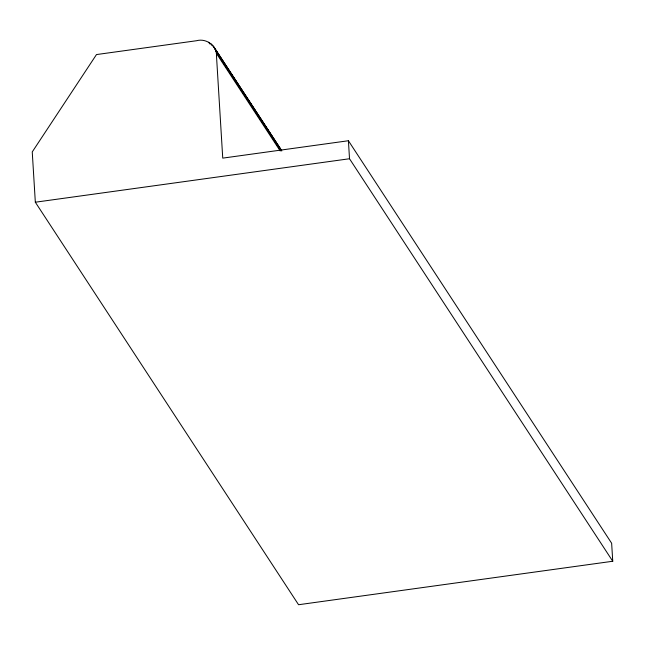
<?xml version="1.0" encoding="UTF-8"?>
<svg xmlns="http://www.w3.org/2000/svg" width="645" height="645" viewBox="0 0 645 645"><rect width="100%" height="100%" fill="white"/><g stroke="black" fill="none" stroke-linecap="round" stroke-linejoin="round"><path stroke-width="0.97" d="M348.413 140.739L222.743 158.13L216.502 56.115C217.292 45.779 206.19 37.942 196.548 40.724L96.476 54.567L32.25 151.922L35.33 202.216L298.562 604.728L612.75 561.255L611.645 543.251L348.413 140.739L349.517 158.743L612.75 561.255M35.33 202.216L349.517 158.743M213.955 47.02L281.696 150.599M215.124 49.093L281.76 150.978M212.479 45.166L255.428 110.843M256.533 112.528L281.317 150.422M215.946 51.326L280.93 150.696M210.705 43.562L211.81 45.247M216.325 53.269L280.204 150.946M208.69 42.248L209.794 43.925"/></g></svg>
